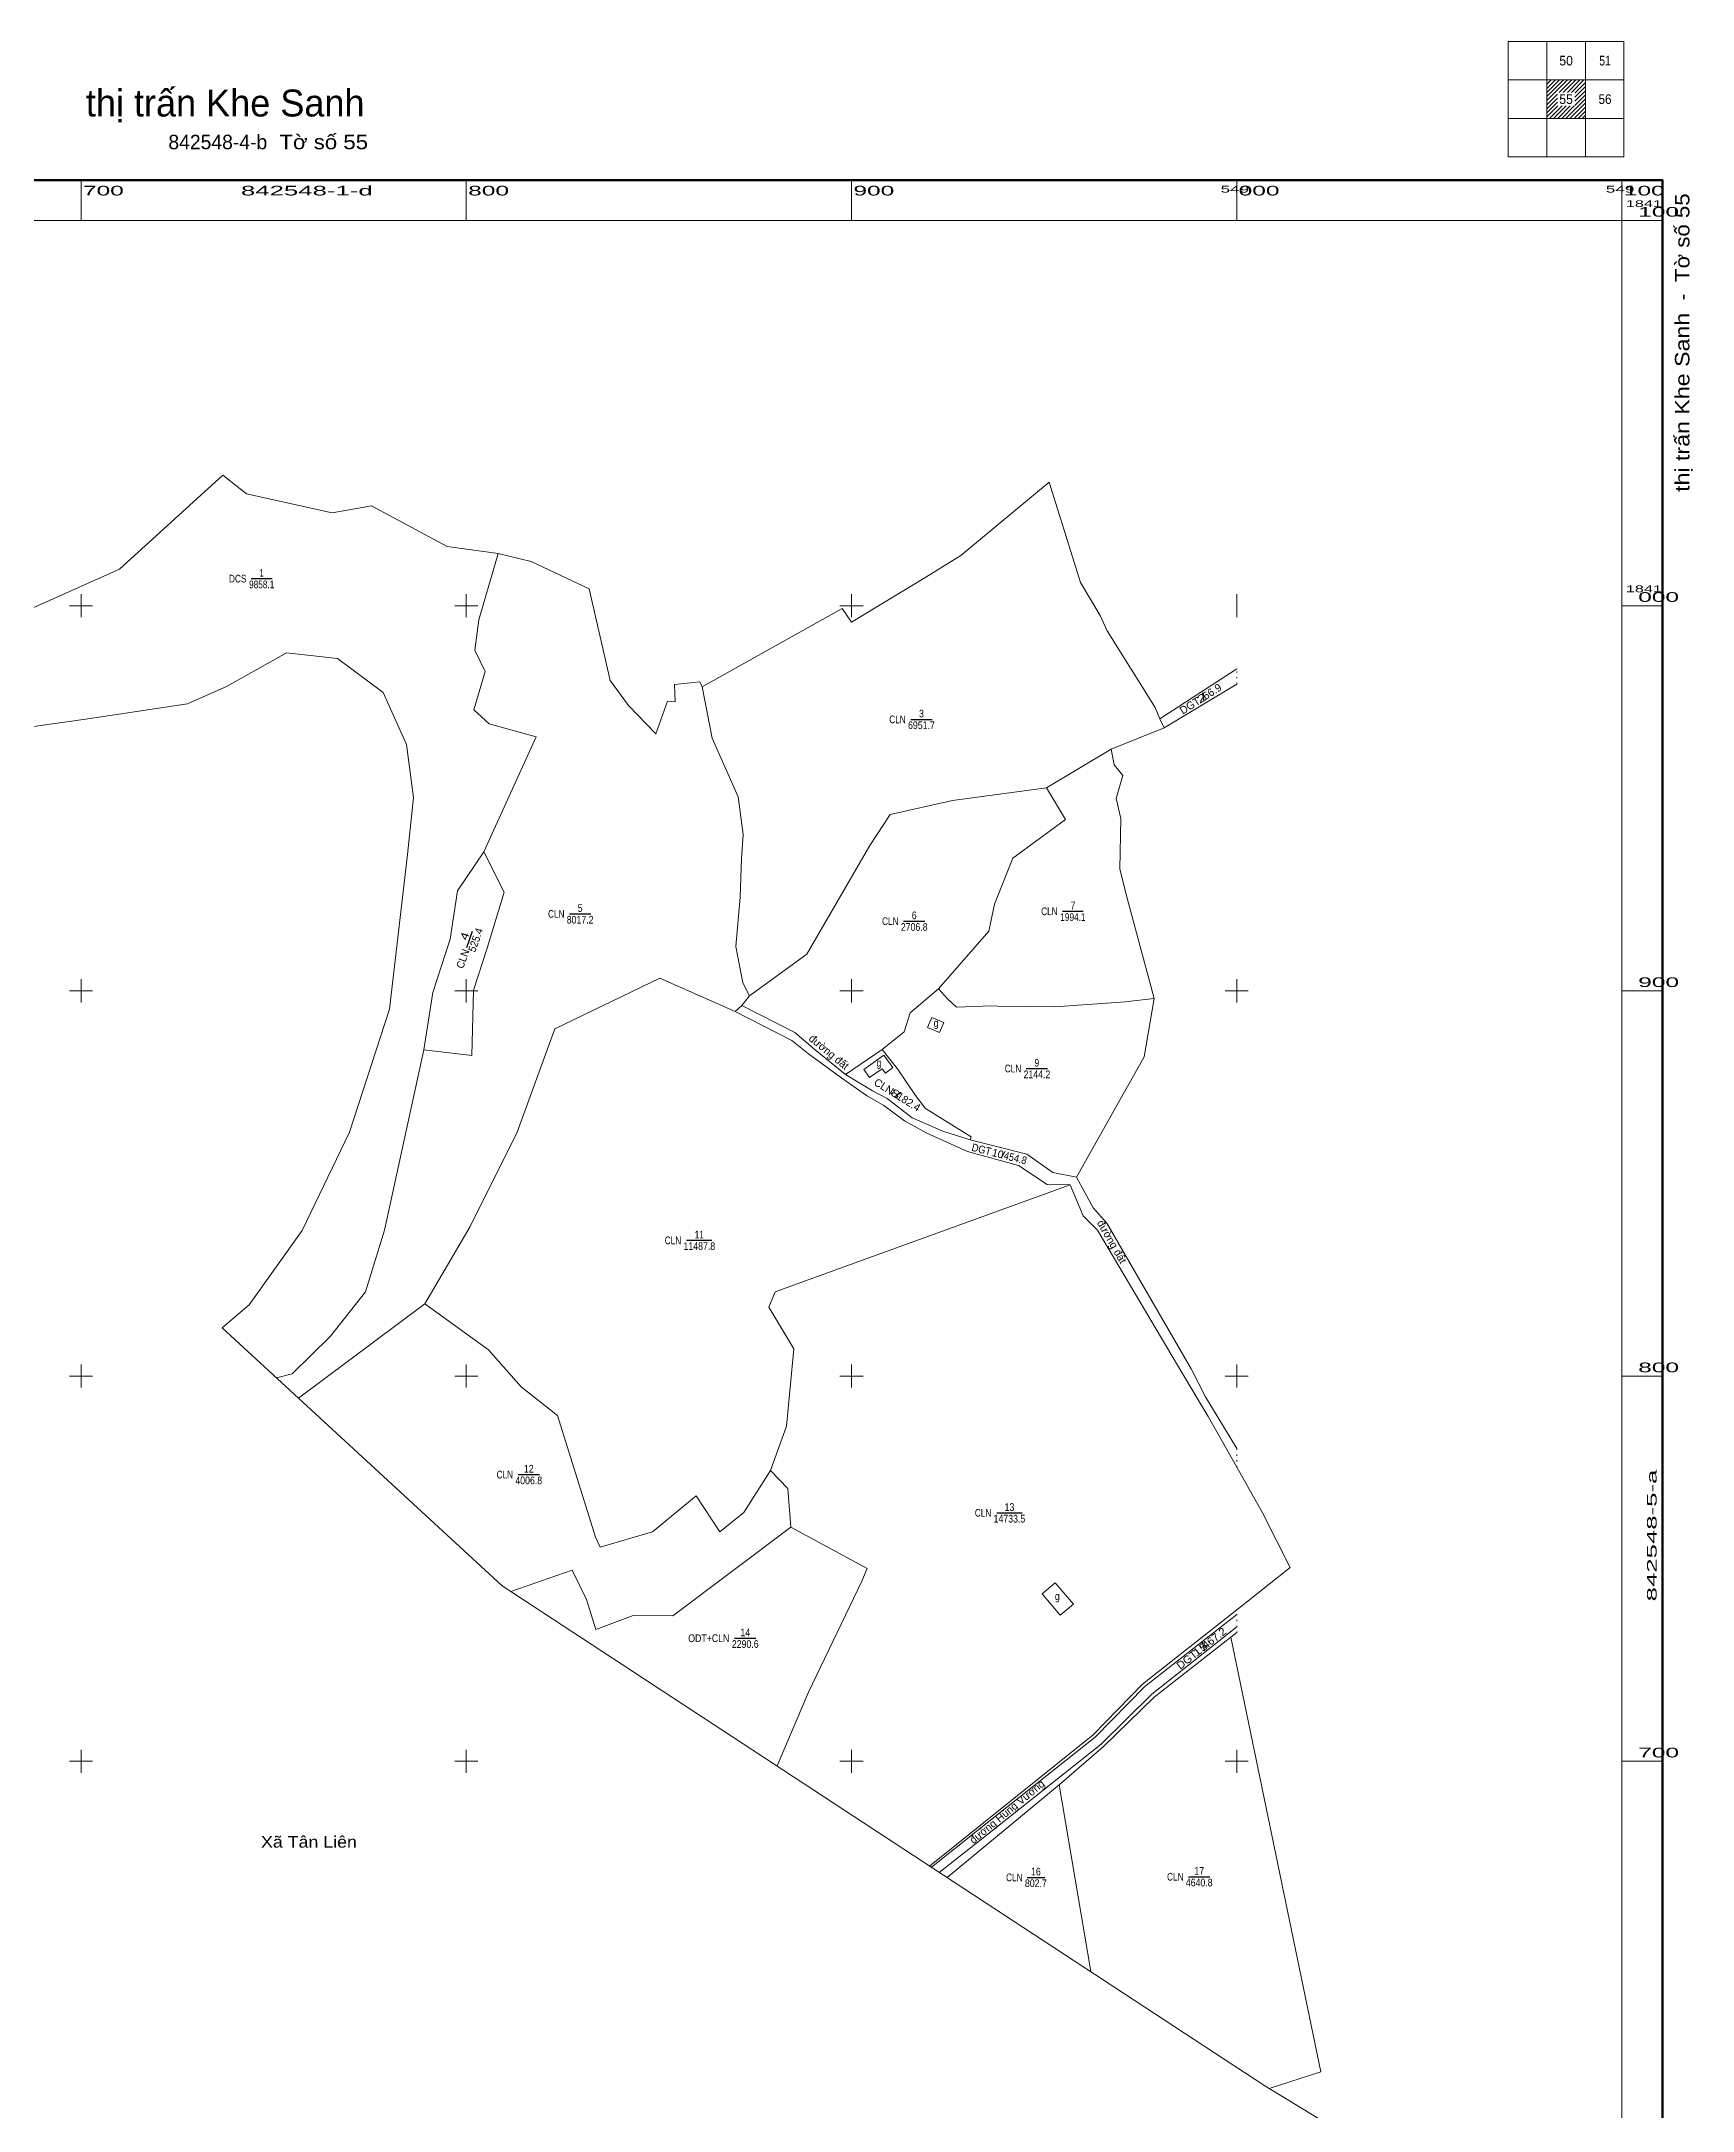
# Model space of a CAD drawing. Header units: metres. Extents: x 548390 to 549118, y 1840259 to 1841146.
# Drawn here: x 548690 to 549118, y 1840609 to 1841146 of the extents above; entities that cross this region are included whole.
import ezdxf
from ezdxf.enums import TextEntityAlignment as Align

# ---------------------------------------------------------------- set-up
doc = ezdxf.new("R2010")
doc.units = ezdxf.units.M
doc.linetypes.add('DOTTED', pattern=[1.5, 0.3, -1.2])
for name, color, linetype, lineweight in [('10', 7, 'Continuous', 13), ('13', 7, 'Continuous', 25), ('14', 7, 'Continuous', 13), ('22', 7, 'Continuous', 13), ('23', 7, 'Continuous', 13), ('24', 7, 'DOTTED', 13), ('46', 7, 'Continuous', 13), ('63', 7, 'Continuous', 13)]:
    doc.layers.add(name, color=color, linetype=linetype, lineweight=lineweight)
for name, color, linetype in [('16', 7, 'Continuous'), ('28', 7, 'Continuous'), ('48', 7, 'Continuous')]:
    doc.layers.add(name, color=color, linetype=linetype)

msp = doc.modelspace()

# ---------------------------------------------------------------- linework, layer by layer
at = {"layer": '10'}
for p, q in [((548816.86, 1841011.43), (548808.29, 1841013.52)), ((548981.19, 1840968.33), (548967.39, 1840962.73)), ((548967.39, 1840962.73), (548950.66, 1840952.74)), ((548873.55, 1840898.73), (548871.56, 1840896.2)), ((548898.48, 1840878.29), (548907.93, 1840884.75)), ((548930.79, 1840861.3), (548931.04, 1840862.13)), ((548789.21, 1840818.78), (548756.43, 1840794.25)), ((548998.51, 1840732.23), (549021.86, 1840619.36)), ((548953.87, 1840693.84), (548962.1, 1840645.38))]:
    msp.add_line(p, q, dxfattribs=at)
for points in [[(548736.78, 1841033.88), (548709.98, 1841009.52), (548627.24, 1840972.51)], [(548808.29, 1841013.52), (548795.07, 1841015.33), (548775.36, 1841025.92), (548765.21, 1841024.14), (548742.98, 1841029.06), (548736.78, 1841033.88)], [(548861.27, 1840978.91), (548897.61, 1840999.31), (548899.97, 1840995.71), (548919.27, 1841007.43), (548928.4, 1841013.04), (548951.31, 1841032.06)], [(548951.31, 1841032.06), (548959.43, 1841006.03), (548964.57, 1840997.49), (548966.41, 1840993.5), (548978.84, 1840973.54), (548980.06, 1840970.59)], [(548808.29, 1841013.52), (548803.27, 1840996.37), (548802.23, 1840988.44), (548804.89, 1840982.89), (548801.97, 1840972.94), (548805.97, 1840969.29), (548818.14, 1840965.94), (548804.54, 1840936.07)], [(548854.05, 1840979.54), (548854.27, 1840975.08), (548852.26, 1840975.18), (548849.2, 1840966.75), (548842.1, 1840974.13), (548837.32, 1840980.61), (548831.91, 1841004.35), (548816.86, 1841011.43)], [(548861.27, 1840978.91), (548860.65, 1840980.25), (548854.05, 1840979.54)], [(548873.55, 1840898.73), (548871.81, 1840902.12), (548870, 1840911.48), (548871.13, 1840924.36), (548871.48, 1840934.39), (548871.89, 1840940.62), (548870.58, 1840950.41), (548863.86, 1840965.63), (548861.27, 1840978.91)], [(548967.39, 1840962.73), (548968.2, 1840958.68), (548970.44, 1840955.89), (548968.7, 1840949.91), (548969.89, 1840944.73), (548969.67, 1840931.59), (548971.6, 1840924.07), (548978.56, 1840898)], [(548950.66, 1840952.74), (548926.21, 1840949.39), (548910.01, 1840945.83), (548904.76, 1840937.74), (548888.43, 1840909.55), (548873.55, 1840898.73)], [(548922.56, 1840900.56), (548935.63, 1840915.48), (548937.14, 1840922.48), (548941.9, 1840934.46), (548955.56, 1840944.51), (548950.66, 1840952.74)], [(548804.54, 1840936.07), (548809.85, 1840925.67), (548805.46, 1840911.06), (548801.92, 1840900.2), (548801.44, 1840883.21), (548789.02, 1840884.66)], [(548789.02, 1840884.66), (548791.36, 1840899.59), (548795.86, 1840913.43), (548797.76, 1840925.96), (548804.54, 1840936.07)], [(548789.21, 1840818.78), (548800.98, 1840838.85), (548813.25, 1840863.28), (548822.96, 1840890.15), (548850.29, 1840903.34), (548869.77, 1840894.62)], [(548922.56, 1840900.56), (548915.19, 1840894.33), (548913.65, 1840889.34), (548907.93, 1840884.75)], [(548978.56, 1840898), (548971.01, 1840897.18), (548952.75, 1840895.86), (548937.92, 1840896.05), (548936.32, 1840896.1), (548927.3, 1840895.74), (548924.9, 1840897.93), (548922.56, 1840900.56)], [(548978.56, 1840898), (548976, 1840882.84), (548958.37, 1840851.61)], [(548789.02, 1840884.66), (548778.79, 1840837.88), (548773.81, 1840821.84), (548764.78, 1840810.4), (548754.84, 1840800.6), (548750.73, 1840799.5)], [(548931.04, 1840862.13), (548919.24, 1840869.47), (548916.62, 1840872.81), (548911.97, 1840879.76), (548907.93, 1840884.75)], [(548956.78, 1840849.63), (548880.19, 1840821.89), (548878.56, 1840817.86), (548885.07, 1840807.09), (548883.11, 1840787.01), (548878.94, 1840775.5)], [(548878.94, 1840775.5), (548872.02, 1840764.56), (548865.78, 1840759.53), (548859.69, 1840768.93), (548848.32, 1840759.59), (548834.79, 1840755.56), (548833.54, 1840758.15), (548823.65, 1840789.75), (548814.25, 1840797.18), (548805.74, 1840806.83), (548789.21, 1840818.78)], [(548884.28, 1840760.8), (548883.51, 1840770.84), (548878.94, 1840775.5)], [(548884.28, 1840760.8), (548853.66, 1840737.75), (548843.36, 1840737.88), (548833.64, 1840734.22), (548831.17, 1840741.97), (548827.52, 1840749.65), (548811.57, 1840744.09)], [(548880.67, 1840698.78), (548888.87, 1840717.9), (548902.68, 1840746.79), (548904.04, 1840750.04), (548884.28, 1840760.8)]]:
    msp.add_lwpolyline(points, dxfattribs=at)
at = {"layer": '13'}
for p, q in [((548744.2, 1841007.03), (548749.6, 1841007.03)), ((548915.37, 1840970.48), (548920.95, 1840970.48)), ((548826.79, 1840919.98), (548832.35, 1840919.98)), ((548954.78, 1840920.66), (548960.18, 1840920.66)), ((548800.13, 1840911.26), (548801.63, 1840915.52)), ((548913.5, 1840918.1), (548919.06, 1840918.1)), ((548945.35, 1840879.84), (548950.91, 1840879.84)), ((548857.21, 1840835.24), (548863.78, 1840835.24)), ((548813.44, 1840774.42), (548819, 1840774.42)), ((548937.71, 1840764.49), (548944.3, 1840764.49)), ((548869.63, 1840731.94), (548875.21, 1840731.94)), ((548945.57, 1840669.85), (548950.15, 1840669.85)), ((548987.48, 1840670.02), (548993.04, 1840670.02))]:
    msp.add_line(p, q, dxfattribs=at)
at = {"layer": '14'}
for points in [[(548919.75, 1840890.53), (548920.89, 1840893.1), (548923.94, 1840891.81), (548922.84, 1840889.22)], [(548910.76, 1840880.1), (548908.79, 1840878.65), (548907.96, 1840879.78), (548904.71, 1840877.54), (548903.23, 1840879.57), (548908.4, 1840883.34)], [(548957.59, 1840740.82), (548954.17, 1840737.94), (548949.5, 1840743.46), (548952.91, 1840746.35)]]:
    msp.add_lwpolyline(points, close=True, dxfattribs=at)
at = {"layer": '22'}
for points in [[(549000, 1840738.13), (548976.17, 1840719.38), (548963.21, 1840706.22), (548933.16, 1840682.33), (548920.79, 1840672.47)], [(548922.8, 1840671.15), (548934.54, 1840680.42), (548964.8, 1840704.4), (548977.93, 1840717.44), (549000, 1840734.91)]]:
    msp.add_lwpolyline(points, dxfattribs=at)
at = {"layer": '23'}
for p, q in [((548980.06, 1840970.59), (549000, 1840983.59)), ((548871.56, 1840896.2), (548869.77, 1840894.62)), ((548998.51, 1840732.23), (549000, 1840733.4)), ((548924.82, 1840669.83), (548953.87, 1840693.84)), ((549021.86, 1840619.36), (549008.41, 1840615.07))]:
    msp.add_line(p, q, dxfattribs=at)
for points in [[(548980.06, 1840970.59), (548981.19, 1840968.33), (549000, 1840979.65)], [(548956.78, 1840849.63), (548950.8, 1840849.76), (548943.34, 1840854.69), (548930.15, 1840858.29), (548919.57, 1840863.04), (548913.8, 1840866.26), (548908.43, 1840870.27), (548903.93, 1840872.87), (548897.48, 1840877.3), (548888.84, 1840883.69), (548884.52, 1840887.11), (548869.77, 1840894.62)], [(548871.56, 1840896.2), (548885.32, 1840889.23), (548890.6, 1840884.7), (548898.48, 1840878.29)], [(548898.48, 1840878.29), (548905.46, 1840874.02), (548909.27, 1840872.07), (548915.76, 1840867.05), (548923.69, 1840863.56), (548930.79, 1840861.3)], [(548958.37, 1840851.61), (548952.29, 1840852.89), (548945.54, 1840857.65), (548930.79, 1840861.3)], [(549000, 1840776.33), (548992.55, 1840789.52), (548985.98, 1840800.46), (548963.83, 1840837.89), (548960.14, 1840841.6), (548956.78, 1840849.63)], [(549000, 1840781.2), (548991.91, 1840794.62), (548988.13, 1840801.91), (548966.25, 1840839.73), (548962.7, 1840843.66), (548958.37, 1840851.61)], [(549000, 1840739.35), (549013.87, 1840750.28), (549006.7, 1840764.47), (549000, 1840776.33)], [(548920.29, 1840672.8), (548962.7, 1840706.86), (548975.5, 1840720.04), (549000, 1840739.35)], [(548953.87, 1840693.84), (548965.38, 1840703.86), (548978.53, 1840716.65), (548998.51, 1840732.23)]]:
    msp.add_lwpolyline(points, dxfattribs=at)
at = {"layer": '24'}
for p, q in [((549000, 1840979.65), (549000, 1840983.59)), ((549000, 1840776.33), (549000, 1840781.2)), ((549000, 1840733.4), (549000, 1840739.35))]:
    msp.add_line(p, q, dxfattribs=at)
at = {"layer": '46'}
for points in [[(548736.62, 1840812.48), (548743.61, 1840818.48), (548757.44, 1840837.83), (548769.65, 1840863.34), (548780.07, 1840895.29), (548784.72, 1840935.41), (548786.31, 1840950.24), (548784.45, 1840963.95), (548778.47, 1840977.46), (548766.56, 1840986.32), (548753.36, 1840987.73), (548737.96, 1840979.14), (548727.66, 1840974.49), (548701.75, 1840970.61), (548673.05, 1840966.59), (548642.4, 1840954.88), (548625.1, 1840944.14)], [(549100, 1840559.28), (549007.29, 1840615.75), (548809.36, 1840745.54), (548736.62, 1840812.48)]]:
    msp.add_lwpolyline(points, dxfattribs=at)
at = {"layer": '63'}
for p, q in [((549080.5, 1841116.5), (549080.5, 1841146.5)), ((549090.5, 1841116.5), (549090.5, 1841146.5)), ((549100.5, 1841136.5), (549070.5, 1841136.5)), ((549080.5, 1841136.42), (549080.58, 1841136.5)), ((549080.5, 1841135.36), (549081.64, 1841136.5)), ((549080.5, 1841134.29), (549082.71, 1841136.5)), ((549080.5, 1841133.23), (549083.77, 1841136.5)), ((549080.5, 1841132.17), (549084.83, 1841136.5)), ((549080.5, 1841131.11), (549085.89, 1841136.5)), ((549083.7, 1841133.25), (549086.95, 1841136.5)), ((549084.76, 1841133.25), (549088.01, 1841136.5)), ((549085.82, 1841133.25), (549089.07, 1841136.5)), ((549086.88, 1841133.25), (549090.13, 1841136.5)), ((549087.75, 1841133.06), (549090.5, 1841135.81)), ((549087.75, 1841132), (549090.5, 1841134.75)), ((549087.75, 1841130.94), (549090.5, 1841133.69)), ((549080.5, 1841130.05), (549083.25, 1841132.8)), ((549080.5, 1841128.99), (549083.25, 1841131.74)), ((549080.5, 1841127.93), (549083.25, 1841130.68)), ((549080.5, 1841126.87), (549083.38, 1841129.75)), ((549081.19, 1841126.5), (549084.44, 1841129.75)), ((549082.25, 1841126.5), (549085.5, 1841129.75)), ((549083.31, 1841126.5), (549086.56, 1841129.75)), ((549084.37, 1841126.5), (549087.62, 1841129.75)), ((549085.43, 1841126.5), (549090.5, 1841131.57)), ((549086.49, 1841126.5), (549090.5, 1841130.51)), ((549087.55, 1841126.5), (549090.5, 1841129.45)), ((549087.75, 1841129.88), (549090.5, 1841132.63)), ((549088.62, 1841126.5), (549090.5, 1841128.38)), ((549100.5, 1841126.5), (549070.5, 1841126.5)), ((549089.68, 1841126.5), (549090.5, 1841127.32)), ((548700, 1841100), (548700, 1841110.5)), ((548800, 1841100), (548800, 1841110.5)), ((548900, 1841100), (548900, 1841110.5)), ((549000, 1841100), (549000, 1841110.5)), ((549100, 1841100), (549100, 1841110.5)), ((549100, 1841100), (549110.5, 1841100)), ((548697, 1841000), (548703, 1841000)), ((548700, 1840997), (548700, 1841003)), ((548797, 1841000), (548803, 1841000)), ((548800, 1840997), (548800, 1841003)), ((548897, 1841000), (548903, 1841000)), ((548900, 1840997), (548900, 1841003)), ((549000, 1840997), (549000, 1841003)), ((549100, 1841000), (549110.5, 1841000)), ((548700, 1840897), (548700, 1840903)), ((548800, 1840897), (548800, 1840903)), ((548900, 1840897), (548900, 1840903)), ((549000, 1840897), (549000, 1840903)), ((548697, 1840900), (548703, 1840900)), ((548797, 1840900), (548803, 1840900)), ((548897, 1840900), (548903, 1840900)), ((548997, 1840900), (549003, 1840900)), ((549100, 1840900), (549110.5, 1840900)), ((548700, 1840797), (548700, 1840803)), ((548800, 1840797), (548800, 1840803)), ((548900, 1840797), (548900, 1840803)), ((549000, 1840797), (549000, 1840803)), ((548697, 1840800), (548703, 1840800)), ((548797, 1840800), (548803, 1840800)), ((548897, 1840800), (548903, 1840800)), ((548997, 1840800), (549003, 1840800)), ((549100, 1840800), (549110.5, 1840800)), ((548697, 1840700), (548703, 1840700)), ((548700, 1840697), (548700, 1840703)), ((548797, 1840700), (548803, 1840700)), ((548800, 1840697), (548800, 1840703)), ((548897, 1840700), (548903, 1840700)), ((548900, 1840697), (548900, 1840703)), ((548997, 1840700), (549003, 1840700)), ((549000, 1840697), (549000, 1840703)), ((549100, 1840700), (549110.5, 1840700))]:
    msp.add_line(p, q, dxfattribs=at)
for points in [[(549100.5, 1841116.5), (549070.5, 1841116.5), (549070.5, 1841146.5), (549100.5, 1841146.5)], [(548400, 1841100), (549100, 1841100), (549100, 1840400), (548400, 1840400)]]:
    msp.add_lwpolyline(points, close=True, dxfattribs=at)
at = {"layer": '63', "lineweight": 158}
msp.add_lwpolyline([(548389.5, 1841110.5), (549110.5, 1841110.5), (549110.5, 1840389.5), (548389.5, 1840389.5)], close=True, dxfattribs=at)

# ---------------------------------------------------------------- texts
at = {"layer": '13'}
for s, width, p in [('DCS ', 0.8, (548743.52, 1841006.03)), ('CLN ', 0.8, (548914.67, 1840969.48)), ('CLN ', 0.8, (548826.1, 1840918.98)), ('CLN ', 0.8, (548912.81, 1840917.1)), ('CLN ', 0.8, (548954.11, 1840919.66)), ('CLN ', 0.8, (548944.66, 1840878.84)), ('CLN ', 0.8, (548856.39, 1840834.24)), ('CLN ', 0.8, (548812.75, 1840773.42)), ('CLN ', 0.8, (548936.89, 1840763.49)), ('ODT+CLN ', 0.85, (548868.93, 1840730.94)), ('CLN ', 0.8, (548945, 1840668.85)), ('CLN ', 0.8, (548986.79, 1840669.02))]:
    msp.add_text(s, height=2, dxfattribs=dict(at, width=width)).set_placement(p, align=Align.RIGHT)
for s, width, p in [('9858.1', 0.8, (548746.895, 1841004.52)), ('1', 0.7, (548746.895, 1841007.54)), ('3', 0.85, (548918.16, 1840970.99)), ('6951.7', 0.85, (548918.16, 1840967.97)), ('8017.2', 0.85, (548829.57, 1840917.47)), ('5', 0.85, (548829.57, 1840920.49)), ('6', 0.85, (548916.28, 1840918.61)), ('1994.1', 0.8, (548957.475, 1840918.15)), ('7', 0.85, (548957.49, 1840921.17)), ('2706.8', 0.85, (548916.28, 1840915.59)), ('9', 0.8, (548948.13, 1840880.35)), ('2144.2', 0.85, (548948.13, 1840877.33)), ('11', 0.8, (548860.49, 1840835.75)), ('11487.8', 0.85, (548860.505, 1840832.73)), ('4006.8', 0.85, (548816.22, 1840771.91)), ('12', 0.85, (548816.225, 1840774.93)), ('14733.5', 0.85, (548940.995, 1840761.98)), ('13', 0.85, (548941.005, 1840765)), ('2290.6', 0.85, (548872.42, 1840729.43)), ('14', 0.85, (548872.425, 1840732.45)), ('16', 0.85, (548947.865, 1840670.36)), ('17', 0.85, (548990.265, 1840670.53)), ('802.7', 0.85, (548947.86, 1840667.34)), ('4640.8', 0.85, (548990.26, 1840667.51))]:
    msp.add_text(s, height=2, dxfattribs=dict(at, width=width)).set_placement(p, align=Align.CENTER)
for s, rotation, width, p in [('/', 32.374, 1.6, (548991.37, 1840975.1)), ('2', 32.374, 1.7, (548990.35, 1840974.46)), ('8', 328.015, 1.65, (548909.87, 1840873.1)), ('/', 328.015, 1.6, (548910.89, 1840872.46)), ('/', 345.654, 1.05, (548938.73, 1840856.54)), ('454.8', 345.654, 0.9, (548939.37, 1840856.38)), ('15', 38.3, 1.4, (548989.52, 1840727)), ('/', 38.3, 1.85, (548991.49, 1840728.56)), ('467.2', 38.3, 1.05, (548992.02, 1840728.98))]:
    msp.add_text(s, height=2, rotation=rotation, dxfattribs=dict(at, width=width)).set_placement(p)
for s, rotation, p in [('66.9', 32.374, (548991.92, 1840975.45)), ('182.4', 328.015, (548911.45, 1840872.11)), ('10', 345.654, (548936.29, 1840857.17))]:
    msp.add_text(s, height=2, rotation=rotation, dxfattribs=at).set_placement(p)
for s, rotation, p in [('DGT ', 32.374, (548991.389, 1840975.111)), ('CLN ', 328.015, (548910.781, 1840872.521))]:
    msp.add_text(s, height=2, rotation=rotation, dxfattribs=at).set_placement(p, align=Align.RIGHT)
for s, width, p in [('4', 1.3, (548800.51, 1840913.887)), ('525.4', 0.95, (548803.366, 1840912.882))]:
    msp.add_text(s, height=2, rotation=70.56, dxfattribs=dict(at, width=width)).set_placement(p, align=Align.CENTER)
for s, rotation, width, p in [('CLN ', 70.56, 0.95, (548801.123, 1840911.064)), ('DGT ', 345.654, 0.9, (548936.614, 1840857.085)), ('DGT ', 38.3, 1.05, (548990.62, 1840727.872))]:
    msp.add_text(s, height=2, rotation=rotation, dxfattribs=dict(at, width=width)).set_placement(p, align=Align.RIGHT)
at = {"layer": '16', "width": 0.85}
for p in [(548921.975, 1840890.7), (548907.125, 1840880.34), (548953.435, 1840741.85)]:
    msp.add_text('g', height=2, dxfattribs=at).set_placement(p, align=Align.CENTER)
at = {"layer": '28'}
for s, rotation, p in [('đường đất', 320.351, (548893.507, 1840883.361)), ('đường đất', 299.764, (548966.716, 1840834.396)), ('đường Hùng Vương', 39.494, (548941.009, 1840686.119))]:
    msp.add_text(s, height=2, rotation=rotation, dxfattribs=at).set_placement(p, align=Align.CENTER)
at = {"layer": '48', "width": 1.15}
msp.add_text('Xã Tân Liên', height=3, dxfattribs=at).set_placement((548759.165, 1840677.57), align=Align.CENTER)
at = {"layer": '63'}
for s, height, width, p in [('50', 2.5, 0.95, (549085.5, 1841140.25)), ('51', 2.5, 0.8, (549095.6, 1841140.25)), ('55', 2.5, 0.95, (549085.5, 1841130.25)), ('56', 2.5, 0.9, (549095.605, 1841130.25)), ('Tờ số 55', 3.75, 1.15, (548763, 1841118.5)), ('842548-1-d', 2.5, 2, (548758.61, 1841106.5))]:
    msp.add_text(s, height=height, dxfattribs=dict(at, width=width)).set_placement(p, align=Align.CENTER)
for s, height, p in [('thị trấn Khe Sanh', 7, (548737.423, 1841127)), ('842548-4-b', 3.75, (548735.505, 1841118.5))]:
    msp.add_text(s, height=height, dxfattribs=at).set_placement(p, align=Align.CENTER)
for s, height, width, p in [('700', 2.5, 1.9, (548700.5, 1841106.5)), ('800', 2.5, 1.9, (548800.5, 1841106.5)), ('900', 2.5, 1.9, (548900.5, 1841106.5)), ('000', 2.5, 1.9, (549000.5, 1841106.5)), ('100', 2.5, 1.9, (549100.5, 1841106.5)), ('1841', 1.75, 1.8, (549101, 1841103.5)), ('1841', 1.75, 1.8, (549101, 1841003.5))]:
    msp.add_text(s, height=height, dxfattribs=dict(at, width=width)).set_placement(p)
at = {"layer": '63', "width": 1.9}
for s, height, p in [('549', 1.75, (549003.22, 1841107.25)), ('549', 1.75, (549103.22, 1841107.25)), ('100', 2.5, (549114.82, 1841101)), ('000', 2.5, (549114.82, 1841001)), ('900', 2.5, (549114.82, 1840901)), ('800', 2.5, (549114.82, 1840801)), ('700', 2.5, (549114.82, 1840701))]:
    msp.add_text(s, height=height, dxfattribs=at).set_placement(p, align=Align.RIGHT)
at = {"layer": '63'}
for s, width, p in [('Tờ số 55', 1.15, (549117.51, 1841084.03)), (' - ', 0.95, (549117.51, 1841078.03))]:
    msp.add_text(s, height=3.75, rotation=90, dxfattribs=dict(at, width=width)).set_placement(p)
at = {"layer": '63', "width": 1.2}
msp.add_text('thị trấn Khe Sanh', height=3.75, rotation=90, dxfattribs=at).set_placement((549117.51, 1841076.04), align=Align.RIGHT)
at = {"layer": '63', "width": 2}
msp.add_text('842548-5-a', height=2.5, rotation=90, dxfattribs=at).set_placement((549109, 1840758.61), align=Align.CENTER)

doc.saveas('drawing.dxf')
